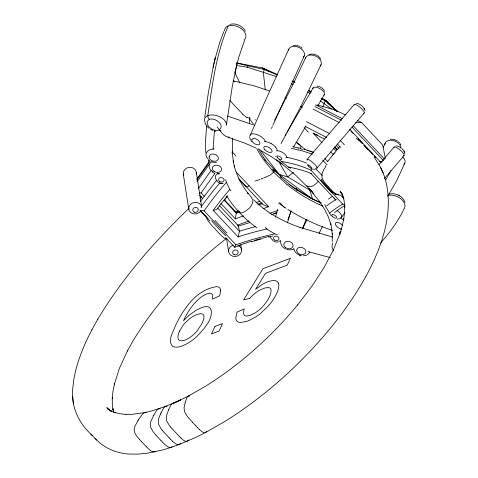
<?xml version="1.0" encoding="UTF-8"?>
<svg xmlns="http://www.w3.org/2000/svg" width="478" height="478" viewBox="0 0 478 478"><rect width="100%" height="100%" fill="white"/><g stroke="black" fill="none" stroke-linecap="round" stroke-linejoin="round"><path stroke-width="0.72" d="M249.713 137.198L249.719 136.654M213.128 148.754L214.431 130.817M332.246 241.701L332.282 233.395L332.377 234.752L331.433 226.984L330.537 223.065L330.895 224.421L328.147 216.444L324.711 209.519L319.304 201.142L308.985 188.398L313.532 193.62L312.69 192.646M247.144 117.528L247.753 117.737A7.469 4.846 69.1 0 0 249.456 117.827L249.486 123.581M232.523 138.118L232.296 152.757L233.425 162.096L233.204 160.901L234.477 166.846L234.214 165.687C236.741 175.898 241.749 185.374 248.261 193.596L247.514 192.724L251.888 197.856M344.883 204.877L342.822 204.184L310.993 170.234L311.895 168.107M343.736 219.073L344.578 212.017L344.68 205.444L344.829 207.189L344.178 201.184L342.798 195.729M310.993 170.234L310.993 170.222A176.274 118.221 -36.9 0 0 281.231 161.486M226.423 124.991L232.218 86.703L237.082 63.371M204.739 117.11L208.51 91.758L213.427 65.862M279.104 159.132A6.441 4.577 42.8 0 0 281.261 161.439L288.515 167.127A176.543 118.442 -36.9 0 1 310.784 173.305L310.796 173.568M232.081 153.33L232.41 151.114M206.687 126.132L205.468 140.932L205.791 152.9M343.819 218.422L342.242 225.939L339.924 233.862M215.016 59.105L219.731 42.446L223.794 31.584M235.313 70.953L235.033 72.172L238.731 57.348L244.533 40.54M185.106 402.858L184.197 406.963A17.985 9.267 62.4 0 0 184.072 408.14L184.693 412.108L187.436 416.487A32.612 16.802 62.4 0 0 188.422 417.7L192.293 422.062M185.117 402.823L186.808 397.899A18.003 9.273 62.4 0 1 187.256 397.075L187.412 396.865A9.805 5.049 62.4 0 1 187.985 396.28A5.73 2.952 62.4 0 1 189.419 395.951M275.442 217.108L277.718 209.322M287.451 222.82L290.988 210.756M220.83 203.389L235.349 218.888L236.281 213.17L239.514 211.963M235.779 245.059L234.74 247.257M235.857 244.814L238.307 243.947A176.49 81.463 -22.6 0 1 274.76 233.856L266.939 229.147L265.2 227.295M332.455 243.063L331.983 247.001L333.387 250.908M322.758 107.012L325.183 100.882L325.918 100.631L337.797 111.631M302.496 228.807L306.135 219.372M340.139 233.162L333.333 250.096L324.036 267.572L311.919 286.226L297.555 305.054M287.905 219.629L291.198 211.24M168.698 409.58L166.637 415.328A17.985 10.946 66.9 0 0 166.356 416.571L166.589 420.724L169.158 425.187A32.612 19.849 66.9 0 0 170.132 426.412L170.628 427.015M168.716 409.544L170.64 405.595A18.003 10.958 66.9 0 1 171.244 404.699L171.441 404.472M383.242 147.529L385.178 143.065M404.854 163.04L396.656 180.744L387.718 196.309M271.486 128.433L272.323 126.545M272.878 125.29L304.277 55.824M228.227 25.926C216.002 54.133 212.346 85.006 207.882 115.156A3.752 2.438 69.2 0 0 209.274 119.369C202.582 124.101 213.654 132.645 219.181 129.938C225.622 125.272 214.73 117.044 209.274 119.369M160.477 414.032L158.696 418.531A17.985 11.669 69.2 0 0 158.349 419.809L158.403 424.034L160.901 428.527A32.612 21.163 69.2 0 0 161.857 429.752L162.287 430.272M160.489 413.996L161.122 412.639M288.754 49.174L263.731 104.294L250 135.83M236.706 65.54L247.335 67.207L247.968 65.839L264.519 69.579L277.497 75.064M305.663 57.707L291.825 86.817L274.593 120.235M321.031 64.727L300.919 106.361L281.112 143.549M161.134 412.604L163.333 408.553A18.003 11.681 69.2 0 1 164.008 407.626L164.223 407.387A9.805 6.363 69.2 0 1 165 406.706M179.519 331.099L183.11 325.261A15.637 6.363 -43.1 0 1 186.354 321.652L190.041 318.45A15.177 6.178 -43.1 0 1 193.709 316.03L196.141 314.847A19.783 8.054 -43.1 0 1 197.964 314.189L200.521 313.699A14.089 5.736 -43.1 0 1 202.69 314.16L202.953 314.351A15.481 6.304 -43.1 0 1 203.586 315.104A15.063 6.13 -43.1 0 1 203.933 316.125L203.843 318.39L202.624 322.047A31.411 12.787 -43.1 0 1 201.579 324.239L196.984 331.051A15.911 6.477 -43.1 0 1 194.707 333.495L191.116 336.614A13.611 5.539 -43.1 0 1 188.147 338.591L185.781 339.756A15.828 6.441 -43.1 0 1 179.943 340.605A15.529 6.322 -43.1 0 1 178.264 338.98L177.941 337.283A22.741 9.255 -43.1 0 1 179.513 331.099M307.055 219.522L302.879 228.09M322.542 226.249L319.005 233.515M127.465 350.822L119.458 368.245L114.29 384.414L114.427 383.888L112.963 391.339L112.246 398.335L112.276 397.81L112.318 404.28L113.113 410.22L112.832 408.738L113.8 412.066M91.961 329.671L91.794 329.969C85.215 342.618 79.551 355.793 75.906 369.602L73.857 379.054L72.793 387.981C70.601 405.398 78.231 422.313 90.772 434.018L96.693 440.017C105.477 448.92 117.857 453.652 130.267 454.088L138.351 454.1L147.069 453.234L162.568 449.983L170.891 447.474M390.968 170.473L385.83 179.824M153.743 415.257L150.976 421.273A17.985 12.35 71.8 0 0 150.558 422.576L150.439 426.86L152.864 431.377A32.612 22.4 71.8 0 0 153.814 432.608L155.882 435.052M153.767 415.221L156.222 411.074A18.003 12.362 71.8 0 1 156.963 410.124L157.196 409.879A9.805 6.734 71.8 0 1 158.039 409.18A5.73 3.932 71.8 0 1 159.891 408.672A6.877 4.72 71.8 0 1 160.214 408.792M403.372 210.434C397.284 222.198 389.504 233.031 380.667 242.872M97.721 319.316L97.859 319.065C122.553 277.843 154.537 241.414 189.097 208.217M127.303 351.115L132.34 342.015C156.527 301.57 189.629 266.879 226.811 238.152M91.794 329.969L97.859 319.065M226.417 238.271L225.813 238.719L224.899 238.492A7.762 2.073 54 0 1 223.853 237.805L222.963 237.082A19.311 5.156 54 0 1 221.625 235.845L221.344 235.576A35.402 9.452 54 0 1 220.065 234.31L212.65 226.393A35.402 9.452 54 0 1 211.348 224.917L211.097 224.618A19.311 5.156 54 0 1 209.669 222.897L208.731 221.673A7.762 2.073 54 0 1 207.577 220.011L205.528 215.847M285.133 135.441L285.892 134.157M287.027 132.227L313.12 87.862M293.629 146.913L306.004 125.875M318.007 105.471L324.383 94.632M137.891 420.789L135.334 425.492A17.985 13.653 78.2 0 0 134.766 426.866C133.416 429.925 134.569 433.337 136.571 435.805A32.612 24.754 78.2 0 0 137.509 437.035L139.558 439.485M137.915 420.754L138.793 419.32M138.817 419.284L141.811 414.994A18.003 13.665 78.2 0 1 142.689 414.002L142.958 413.751A9.805 7.445 78.2 0 1 143.926 413.01A5.73 4.35 78.2 0 1 145.975 412.454M235.827 212.716L238.821 211.288M196.715 179.214L209.095 161.666M196.864 180.087L209.25 162.538M196.996 181.789L209.006 164.773M198.197 188.756L211.007 170.604M199.141 192.951L201.101 192.945L214.927 173.359M206.09 431.867L205.247 432.674L225.174 421.279L236.783 413.769C272.556 389.504 304.576 359.815 331.917 326.355L332.067 326.163C345.702 309.218 358.094 291.221 368.281 271.988L373.688 261.06L378.038 250.962L381.569 241.223L384.521 231.149L386.487 222.192L387.706 213.678C389.355 198.125 387.909 181.789 380.721 167.688M200.306 201.459L216.54 180.403M341.465 217.329L345.032 212.591M327.46 161.725L332.694 155.147M332.754 155.069L335.054 152.285M224.588 199.804L227.887 195.777M335.114 152.207L340.043 146.435M318.109 181.389C315.85 184.466 310.21 188.726 306.834 185.763M180.433 443.435L180.463 443.405A17.985 11.669 69.2 0 0 180.553 443.297M297.71 304.856C273.882 333.674 246.033 359.205 215.028 380.135L205.325 386.373L188.23 396.119L176.746 401.741L172.887 403.462L180.678 399.943L165.316 406.515M307.097 159.443L354.264 104.485M364.314 112.928L316.98 168.077M379.054 164.587L394.129 147.027M384.378 178.545L404.179 155.47M188.195 440.495C186.534 442.586 183.911 440.734 182.453 439.372A32.612 19.849 66.9 0 1 181.377 438.416L180.947 438.009M180.063 443.835L178.868 444.642L170.431 447.581L168.537 447.193L166.207 445.604A32.612 22.394 71.8 0 1 165.065 444.612L162.813 442.449M199.894 198.131L201.543 196.631M172.14 446.703L170.957 447.45M293.373 172.516L287.642 176.884L279.188 174.386L272.06 169.033M334.54 212.591L336.841 210.923M311.423 173.55L311.029 173.729M155.834 451.334C153.868 452.839 151.436 451.351 149.865 449.995A32.612 24.754 78.2 0 1 148.754 449.045L146.513 446.906M342.822 204.184L342.134 204.512A176.49 17.584 -47.8 0 0 329.563 213.039L325.548 206.52L324.855 204.638M256.148 202.833L259.464 201.136M339.774 218.703L337.139 219.145M265.386 177.326L270.363 174.93L273.595 172.14A1.84 0.747 -43.2 0 0 274.187 170.664M179.148 444.516L196.159 437.215L205.277 432.656L203.467 432.62L200.73 430.672A32.612 16.796 62.4 0 1 199.673 429.704L199.284 429.334M265.153 177.422L264.663 177.619M264.155 177.816L263.623 178.025M262.786 178.354L261.956 178.67M261.878 178.7L261.072 179.005M235.003 211.909L238.48 210.613M259.907 179.441L256.28 180.702A24.796 10.08 -43.2 0 1 255.646 180.881L254.971 181.043M257.702 204.363L261.478 202.977M258.927 204.835L262.165 203.652L262.034 202.887M235.349 218.888L243.672 215.835M263.085 208.707L268.636 206.669L236.048 171.895M237.429 225.216L249.08 220.938M269.789 213.337L278.202 210.248M273.673 213.606L276.445 212.591M271.51 214.843L277.049 212.812M165.782 406.33L151.717 410.943L144.858 412.592L132.155 414.318L125.29 414.366L125.875 414.378L119.584 413.703L113.889 412.311L115.449 412.717L110.412 410.638L111.792 411.373L107.425 408.612L110.173 410.769M234.65 247.293L240.058 245.399M178.808 444.665L176.776 444.462L174.195 442.712A32.612 21.163 69.2 0 1 173.108 441.756L172.713 441.391M308.872 54.588C313.204 52.998 318.45 55.095 320.744 59.051M251.482 241.737L262.876 238.486M388.883 194.223C395.21 192.27 402.84 196.094 405.003 202.349M229.787 24.444C235.684 22.603 242.507 25.836 245.381 31.184M249.737 222.611L238.498 226.034L239.388 231.179L217.735 208.073M229.285 137.228C223.686 137.186 220.37 130.739 217.108 126.987M249.725 298.403L243.589 299.891L262.912 268.756L290.403 258.311L287.248 265.111L265.445 273.392L255.587 289.292L261.974 284.679A23.326 9.494 -43.1 0 1 267.788 281.739L272.621 280.502A22.257 9.058 -43.1 0 1 275.645 280.753L277.025 281.464A26.66 10.851 -43.1 0 1 278.065 282.6L278.321 283.054M268.546 237.022L272.783 236.007M338.107 194.331L336.267 194.044A19.311 16.915 -79.1 0 1 334.618 192.927L334.325 192.712A35.402 31.01 -79.1 0 1 332.861 191.469L325.44 183.552A35.402 31.016 -79.1 0 1 324.293 182.016L324.048 181.658A19.311 16.915 -79.1 0 1 322.973 179.859L322.375 178.509A7.762 6.8 -79.1 0 1 321.897 176.591L322.148 173.466L323.57 170.049A32.319 28.31 -79.1 0 1 324.998 167.653L326.068 166.057L325.321 165.884M293.134 45.524L296.414 45.464M314.924 169.308L312.451 169.14M278.268 241.982L275.83 241.999L272.681 240.691M200.186 210.32L204.076 210.846A176.274 54.384 -62.3 0 1 226.435 182.327L229.804 189.515L231.065 190.865M219.145 173.801L217.89 173.89L219.533 173.783M216.552 162.592L211.826 162.078M255.551 226.548A180.063 82.993 -23 0 0 239.4 231.286L238.235 237.046L213.188 210.374L216.474 209.639L217.747 208.181A179.913 56.034 -61.9 0 1 227.158 196.249M223.136 183.48L219.766 183.158L217.012 181.431M355.734 122.715L361.529 122.434L382.633 144.953L385.399 158.373M339.978 195.072L339.225 195.066A7.762 6.8 -79.1 0 1 337.498 194.642L337.169 194.51M390.412 139.188L393.334 139.331M251.661 198.256C254.72 200.163 251.536 205.719 249.624 207.942C247.078 209.746 241.253 215.62 239.072 211.485M356.176 103.362C360.161 103.493 363.86 106.791 365.007 110.514M396.041 145.904L398.538 146.352L400.743 147.583M213.469 148.987L214.036 148.981M341.071 231.74C339.141 231.418 338.651 233.82 339.882 234.937M336.87 194.486L336.375 194.474A7.762 6.722 -82.7 0 1 334.893 194.134M338.293 194.761L337.797 194.743M379.562 161.624L382.46 161.767M317.655 135.196L315.402 134.581L313.108 133.195L324.257 138.925M278.495 161.092L287.642 176.884L309.816 190.184L311.292 190.346M292.697 146.728L300.871 148.383M316.944 86.07C320.158 86.381 323.289 88.364 324.682 91.322M290.714 168.208L288.515 167.127M291.221 148.264L301.982 150.761L312.307 154.173M236.58 62.893L262.589 67.948L277.365 74.484M298.069 148.347L298.409 148.419M268.636 206.669L264.979 205.594L262.553 204.243L239.753 179.734M233.192 80.806L254.696 85.992L269.365 90.957M214.287 130.942L215.865 131.289M236.532 63.078L247.968 65.839M301.779 149.178L302.61 149.381M330.316 257.642L308.065 251.595M297.089 45.524L299.855 46.491M299.682 255.7L300.608 255.951M340.778 229.332L341.74 229.595M317.057 104.855L334.146 109.653L345.498 114.953M393.866 139.421L397.606 141.076M307.049 150.564L308.023 150.851M303.512 149.07L308.692 150.6M332.592 237.07L300.094 227.45L300.853 227.731C283.442 221.798 266.64 213.021 253.681 199.75M228.036 137.3L244.951 143.185L255.903 148.055M308.991 151.138L309.314 151.239M227.295 116.046L252.623 124.621M247.335 67.207L276.75 76.671M249.456 117.827L250.311 118.102M332.557 230.378C316.818 225.359 301.803 218.177 287.816 209.412M310.592 151.64L310.909 151.741M311.865 152.058L312.493 152.267M309.194 150.755L313.598 152.273M255.133 119.739L255.557 119.894M233.115 80.866L234.387 81.469M292.183 81.158L294.842 82.258M321.096 202.708L312.504 199.045L289.094 184.484M322.835 206.12L319.25 204.518M292.142 81.021L294.83 82.21M212.907 130.482L210.392 129.233M264.579 159.55L279.188 174.386L312.504 199.045L309.816 190.184L311.178 190.788M321.933 98.832L325.918 100.631L336.733 111.147M357.52 120.564L361.529 122.434M214.562 173.239L212.292 172.002M284.978 97.781L286.244 98.42M291.12 83.459L293.038 84.433M398.282 195.161L399.65 195.855M315.492 104.879L342.696 118.861M314.96 106.6L341.501 120.247M313.126 109.133L339.255 122.565M306.458 121.681L329.683 133.625M305.066 126.329L326.743 137.473M307.539 91.955L310.186 93.335L310.808 91.991L308.37 90.462M268.415 71.15L262.589 67.948L264.519 69.579L263.312 72.178L265.272 89.906M356.038 138.387L356.373 138.578M261.299 150.815L271.874 156.999L282.05 164.002L276.272 159.885L277.025 160.405M322.142 98.468L325.918 100.631L328.715 104.001M308.83 90.39L311.363 91.907M322.124 98.354L325.918 100.631M300.525 106.253L302.329 107.347M321.431 98.564L325.183 100.882L336.667 111.165M309.816 190.184L312.941 192.192M300.65 46.999L302.174 48.17M286.065 208.253L278.596 203.132M208.737 160.327L210.147 161.301M320.38 100.84L331.451 109.062M273.302 169.971L273.745 170.299M281.357 163.5L295.762 175.271L309.816 189.33M256.889 227.904C244.993 219.205 234.423 208.516 226.691 195.914M295.966 142.217L299.7 145.163M332.879 192.359L333.208 192.61A19.311 16.814 -81 0 0 334.851 193.727L336.082 194.325A7.762 6.758 -81 0 0 337.797 194.755M291.233 185.9L280.592 176.938M358.679 140.197L358.339 139.923A17.369 13.659 12.3 0 0 356.803 138.835M286.92 184.454L273.595 172.14L263.193 159.252A100.75 64.757 24.9 0 1 256.71 148.491M225.747 235.654L225.347 235.319A19.311 5.479 54.4 0 1 223.997 234.089L223.716 233.82A35.402 10.044 54.4 0 1 222.437 232.559L215.016 224.642A35.402 10.044 54.4 0 1 213.72 223.16L213.433 222.82A19.311 5.479 54.4 0 1 212.053 221.135L211.67 220.645M300.393 145.372L299.724 144.822A100.559 64.638 24.9 0 0 297.011 142.635M209.113 128.379L206.896 126.3L205.008 123.133M301.277 146.113L303.243 147.798M303.889 148.365L304.319 148.742M304.534 148.933L305.167 149.506M360.364 141.643L360.388 141.667A32.994 25.949 12.3 0 0 358.9 140.371M110.49 411.05L106.809 407.638L110.197 410.96M360.573 141.841L362.258 143.472M172.636 441.319L170.939 439.664M242.794 114.284L229.751 100.41M180.911 437.979L179.196 436.295M399.435 142.695L398.598 141.847M199.212 429.262L197.438 427.499M401.968 148.598L404.065 151.066L404.902 153.641M146.459 446.858L141.309 441.445M170.771 439.491L169.104 437.782M162.693 442.323L161.038 440.626M90.772 434.018L92.391 435.649M95.08 438.38L96.693 440.017M179.023 436.121L172.289 428.927M197.39 427.446L195.687 425.689M161.014 440.602L156.001 435.183M169.057 437.729L164.079 432.351M195.663 425.659L192.329 422.104M363.83 145.097L367.241 148.951M353.206 125.678L384.814 159.407M352.011 127.058L383.619 160.787M334.146 109.653L335.168 110.741M349.579 129.09L381.235 162.873M350.93 131.217L352.961 133.38M358.034 138.793L362.599 143.669M364.122 145.294L372.744 154.496M374.268 156.121L375.792 157.746M340.007 140.15L344.405 144.84M337.432 144.087L340.461 147.314M336.404 145.724L338.908 148.401M334.887 147.093L336.924 149.267M334.439 146.937L336.984 149.656M333.692 148.473L335.729 150.648M313.108 133.195L322.13 142.826M330.656 151.92L332.658 154.059A3.752 1.53 -43.1 0 0 334.265 153.719M304.086 127.68L308.28 132.155M324.825 158.499L327.806 161.684M322.71 160.142L327.107 164.832M315.528 168.441L322.124 175.48M340.587 195.185L344.106 198.938M310.784 173.299L335.819 200.013L334.002 197.952M232.672 152.38L236.024 155.959M279.642 202.505L284.255 207.428M238.636 178.712L245.967 186.54M224.397 199.762L236.126 212.28L236.275 213.152L224.092 200.151M219.533 205.713L238.486 225.939M201.101 192.945L204.13 196.177M199.714 195.347L202.791 198.633M204.076 210.846L235.869 244.778M200.593 210.822L208.067 218.799M225.652 237.566L234.447 246.953L234.387 246.594M200.103 210.481L209.806 220.836M141.285 441.421L139.672 439.623M172.17 428.796L170.7 427.093M163.912 432.166L162.359 430.355M341.937 193.602L340.175 191.331L342.612 194.916M367.349 149.088L367.415 149.166A32.994 25.949 12.3 0 1 367.905 149.793M259.53 149.118L279.188 174.386L281.536 177.977M374.149 157.125L380.04 166.296L383.147 173.066M251.153 141.213L251.625 141.835M330.83 215.309L331.284 215.931M249.665 118.92L254.463 125.565M263.396 157.22L265.905 160.704M263.456 157.304L258.186 148.676M342.648 194.946L341.202 192.455L343.324 197.289M275.704 156.246L276.039 156.856M400.223 143.693L400.791 144.744M364.666 109.414L364.2 108.524M234.901 72.686L239.729 82.736M250.502 140.162L249.749 137.789M321.276 178.951L321.563 179.537A19.311 16.82 -81 0 0 322.644 181.335L322.889 181.694A35.402 30.831 -81 0 0 324.036 183.229L331.457 191.146A35.402 30.831 -81 0 0 332.879 192.359M245.77 185.715L245.865 186.259A3.752 1.53 -43.1 0 0 249.086 185.805M240.828 244.784L241.617 249.898M226.542 238.367L228.586 251.542M196.327 172.295L201.758 207.356M183.277 173.873L188.72 209M73.504 403.773L72.74 396.537M300.644 145.491L300.997 149.202M208.826 159.736L208.922 162.675M278.321 283.054A24.223 9.859 -43.1 0 1 278.859 285.916C278.435 291.114 275.651 295.78 272.89 300.076A28.734 11.699 -43.1 0 1 267.752 306.571L260.564 313.454A23.583 9.602 -43.1 0 1 256.071 316.747L249.146 320.439A35.886 14.609 -43.1 0 1 246.11 321.557L240.189 322.483A22.848 9.303 -43.1 0 1 237.333 321.419A23.834 9.703 -43.1 0 1 236.694 320.744A22.693 9.237 -43.1 0 1 235.803 317.9L237.022 312.188L244.294 308.866C243.72 310.921 242.699 313.867 244.67 315.486A14.047 5.718 -43.1 0 0 246.869 316.024L250.675 315.122L255.401 312.731A15.344 6.244 -43.1 0 0 258.723 310.318L261.346 307.963A17.567 7.152 -43.1 0 0 264.376 304.677C267.566 300.393 271.217 295.47 271.062 289.889A15.481 6.304 -43.1 0 0 270.261 288.318A14.627 5.951 -43.1 0 0 268.63 287.559L265.009 287.935L259.847 290.05A15.314 6.232 -43.1 0 0 255.927 292.608A17.847 7.266 -43.1 0 0 249.713 298.397M387.879 195.478A11.305 7.266 24.9 0 1 401.657 199.475A11.305 7.266 24.9 0 1 403.223 209.699M205.313 122.583A11.46 6.674 16.9 0 1 208.211 115.449A11.46 6.674 16.9 0 1 220.483 117.128A11.46 6.674 16.9 0 1 226.315 124.967M220.944 130.936A3.752 2.438 69.2 0 1 219.181 129.938M224.552 30.909A11.305 7.266 24.9 0 1 238.397 26.929A11.305 7.266 24.9 0 1 244.019 40.074M319.256 204.506A100.559 64.638 24.9 0 1 286.896 184.472M247.126 117.684A20.351 13.217 69.1 0 1 242.836 114.2M321.007 203.031A120.301 77.328 24.9 0 1 292.052 186.773M294.048 248.811A8.461 7.051 15.9 0 1 286.591 249.349M285.665 248.93A8.622 7.152 13.9 0 1 281.673 245.495A8.49 7.08 13.4 0 1 280.765 241.085M309.852 251.816A8.467 6.871 21.2 0 1 303.381 255.784M301.301 255.605A8.467 6.871 21.2 0 1 293.821 248.817M402.697 156.921A8.449 5.527 22.9 0 1 403.868 164.426M384.951 144.732A8.449 5.527 22.9 0 1 392.958 140.43A8.449 5.527 22.9 0 1 401.078 148.282M341.627 228.962A4.696 2.318 34.6 0 1 336.076 225.67A4.696 2.318 34.6 0 1 336.912 222.413A4.696 2.318 34.6 0 1 342.535 225.431M340.599 218.093A8.49 3.722 38.7 0 1 343.843 220.274M305.364 58.758A8.449 5.622 24.7 0 1 315.964 56.237A8.449 5.622 24.7 0 1 320.123 65.976M264.22 141.56A8.461 3.328 30.3 0 1 271.074 143.609M271.122 143.502A8.622 3.412 31.5 0 1 275.621 147.134M275.471 147.116A8.49 3.292 31.7 0 1 277.115 150.295M288.515 50.184A8.449 5.622 24.7 0 1 298.923 47.424A8.449 5.622 24.7 0 1 303.416 57.145M250.066 135.053A8.467 3.669 27.3 0 1 257.791 134.898A8.467 3.669 27.3 0 1 265.242 141.273M208.3 159.15A8.467 6.184 7.4 0 1 206.526 152.661A8.467 6.184 7.4 0 1 213.481 149.04M212.113 161.361A8.461 6.507 4.7 0 0 209.197 167.049A8.622 6.728 5.4 0 0 212.101 171.238M212.453 171.542A8.49 6.65 4.7 0 1 212.053 171.273M183.761 175.54A6.573 5.784 -8.8 0 1 189.192 167.33A6.573 5.784 -8.8 0 1 196.207 174.088M200.802 210.977A6.567 5.802 -10.2 0 1 190.334 212.196A6.567 5.802 -10.2 0 1 192.485 202.965A6.567 5.802 -10.2 0 1 201.71 207.082M238.283 245.477A6.567 5.802 -10.2 0 1 239.801 254.547A6.567 5.802 -10.2 0 1 229.488 253.914A6.567 5.802 -10.2 0 1 233.252 245.166M226.984 233.049A19.311 5.79 54.9 0 1 226.303 232.41L226.016 232.147A35.402 10.612 54.9 0 1 224.738 230.88L217.317 222.963A35.402 10.612 54.9 0 1 216.026 221.481L215.775 221.183A19.311 5.79 54.9 0 1 215.046 220.304M188.631 439.957A17.985 10.946 66.9 0 1 188.553 440.065M171.441 404.472A9.805 5.969 66.9 0 1 172.152 403.814A5.73 3.483 66.9 0 1 173.753 403.378M189.437 395.999A6.877 3.543 62.4 0 1 189.569 396.041M206.365 431.443A17.985 9.267 62.4 0 1 206.245 431.64M166.762 406.288A6.877 4.463 69.2 0 1 167.073 406.354M165.006 406.718A5.73 3.716 69.2 0 1 166.756 406.24M145.975 412.508A6.877 5.222 78.2 0 1 146.489 412.61M277.509 234.644A6.435 4.959 43.8 0 1 274.784 233.796M237.901 245.704A179.674 82.814 -23 0 1 251.751 241.205M254.637 240.344A179.674 82.814 -23 0 1 260.391 238.695M263.264 237.919A179.674 82.814 -23 0 1 268.995 236.437M238.444 225.712A3.28 0.49 -76.8 0 1 238.492 225.891M213.188 210.374A176.543 54.546 -62.3 0 1 229.763 189.437M238.217 236.807A176.466 81.726 -22.6 0 1 267.112 228.902M226.411 182.327A6.441 3.286 -89.5 0 1 225.747 179.507M200.933 207.076A179.674 55.962 -61.9 0 1 219.366 183.474M330.86 214.485A6.435 2.874 87 0 1 329.533 213.134M337.259 210.505A179.674 19.132 -47.7 0 1 344.399 205.803M326.57 205.91A176.466 17.728 -47.9 0 1 336.375 199.362M328.452 199.045A180.063 19.174 -47.7 0 1 332.461 196.404M285.886 157.208A179.674 119.643 -37.1 0 1 306.649 163.1M332.407 192.783A19.311 16.712 -82.7 0 1 331.804 192.335L331.475 192.084A35.402 30.646 -82.7 0 1 330.059 190.877L322.638 182.96A35.402 30.646 -82.7 0 1 321.485 181.425L321.24 181.066A19.311 16.718 -82.7 0 1 320.672 180.188M394.123 147.642A6.573 1.554 40.6 0 1 400.361 150.241A6.573 1.554 40.6 0 1 403.259 155.625M354.258 105.1A6.573 1.554 40.6 0 1 360.275 107.508A6.573 1.554 40.6 0 1 363.644 113.137M307.127 160.357A6.567 1.476 41 0 1 312.923 162.604A6.567 1.476 41 0 1 316.179 168.166M217.197 180.863A6.567 5.109 9.4 0 1 217.777 173.293M288.999 184.442A6.573 5.318 16.3 0 1 289.65 184.424M296.252 188.344A6.573 5.318 16.3 0 1 296.754 190.507M280.688 240.649A6.567 5.282 13.9 0 1 278.889 241.312M272.765 240.01A6.567 5.282 13.9 0 1 270.279 236.341M336.996 210.505A6.567 3.023 35.8 0 1 341.388 215.064A6.567 3.023 35.8 0 1 340.282 218.04M312.911 88.741A6.573 2.838 30.5 0 1 320.278 88.854A6.573 2.838 30.5 0 1 323.684 95.176M276.451 150.929A6.567 2.856 32.1 0 1 282.737 152.572A6.567 2.856 32.1 0 1 287.003 157.519M209.071 156.88C209.006 161.666 218.512 163.315 218.422 157.877C217.705 153.814 209.848 152.112 209.071 156.88M220.663 290.648L219.689 295.81L212.411 299.138L212.8 295.01L211.27 293.438A12.733 5.18 -43.1 0 0 209.125 293.343L207.279 293.815A16.503 6.722 -43.1 0 0 205.91 294.346A14.967 6.095 -43.1 0 0 199.792 298.153C192.61 304.223 187.37 312.254 183.468 320.738L188.941 315.396L195.645 310.575A23.368 9.512 -43.1 0 1 199.876 308.4C214.951 301.271 212.955 317.261 206.49 325.052A30.347 12.35 -43.1 0 1 203.628 329.091L196.703 336.655A22.621 9.207 -43.1 0 1 192.915 339.828A23.314 9.488 -43.1 0 1 189.025 342.523C184.221 345.176 178.384 348.605 172.815 346.508C166.924 341.065 173.347 332.037 175.271 326.05C183.421 308.961 196.404 289.369 216.707 286.657A20.315 8.269 -43.1 0 1 219.253 287.553A20.243 8.24 -43.1 0 1 220.531 289.68L220.663 290.648M296.719 250.203C296.707 254.177 302.676 256.387 305.269 253.388C308.262 248.333 297.704 244.354 296.719 250.203M251.822 139.63C251.052 143.854 262.069 147.672 259.446 141.709C258.072 139.684 253.418 136.475 251.822 139.63M215.303 57.856L213.146 67.075L215.303 57.856M214.915 326.462L211.449 333.943L219.103 331.033L222.575 323.552L214.915 326.462M222.013 183.546L219.844 183.176L222.013 183.546M404.227 151.371L404.065 151.066L404.645 152.225L404.227 151.371M285.229 247.383A4.696 3.681 16.4 0 0 292.93 246.439A4.696 3.681 16.4 0 0 287.182 241.312A4.696 3.681 16.4 0 0 285.229 247.383M264.884 149.775A4.696 2.199 30.9 0 0 271.946 151.885A4.696 2.199 30.9 0 0 267.017 146.621A4.696 2.199 30.9 0 0 264.884 149.775M213.983 171.267A4.696 3.561 12 0 0 221.565 169.821A4.696 3.561 12 0 0 215.411 165.263A4.696 3.561 12 0 0 213.983 171.267M194.582 212.25A2.784 2.468 -12.2 0 0 198.262 209.328A2.784 2.468 -12.2 0 0 193.757 208.055A2.784 2.468 -12.2 0 0 194.582 212.25M234.447 254.792A2.784 2.468 -12.2 0 0 238.128 251.87A2.784 2.468 -12.2 0 0 233.623 250.597A2.784 2.468 -12.2 0 0 234.447 254.792M308.202 165.938A2.784 0.58 41.4 0 0 311.71 168.393A2.784 0.58 41.4 0 0 308.985 165.286A2.784 0.58 41.4 0 0 308.202 165.938M219.617 181.437A2.778 2.217 10.8 0 0 224.086 180.355A2.778 2.217 10.8 0 0 220.37 177.667A2.778 2.217 10.8 0 0 219.617 181.437M274.48 239.986A2.778 2.217 10.7 0 0 278.955 238.916A2.778 2.217 10.7 0 0 275.25 236.222A2.778 2.217 10.7 0 0 274.48 239.986M332.491 216.391A2.778 1.219 34.3 0 0 336.548 217.914A2.778 1.219 34.3 0 0 333.746 214.694A2.778 1.219 34.3 0 0 332.491 216.391M277.587 157.794A2.778 1.219 34.4 0 0 281.656 159.383A2.778 1.219 34.4 0 0 278.925 156.157A2.778 1.219 34.4 0 0 277.587 157.794"/></g></svg>
